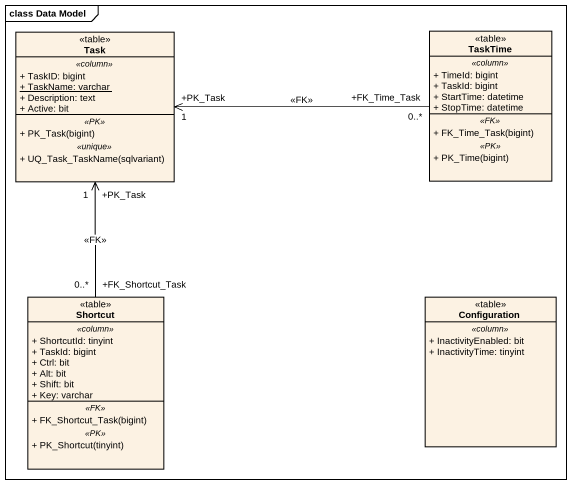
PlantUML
@startuml
mainframe class Data Model
hide circle
hide empty members
skinparam classAttributeIconSize 0
class Task <<table>> {
  .. <<column>> ..
  + TaskID: bigint
  {static} + TaskName: varchar
  + Description: text
  + Active: bit
  .. <<PK>> ..
  + PK_Task(bigint)
  .. <<unique>> ..
  + UQ_Task_TaskName(sqlvariant)
}
class TaskTime <<table>> {
  .. <<column>> ..
  + TimeId: bigint
  + TaskId: bigint
  + StartTime: datetime
  + StopTime: datetime
  .. <<FK>> ..
  + FK_Time_Task(bigint)
  .. <<PK>> ..
  + PK_Time(bigint)
}
class Shortcut <<table>> {
  .. <<column>> ..
  + ShortcutId: tinyint
  + TaskId: bigint
  + Ctrl: bit
  + Alt: bit
  + Shift: bit
  + Key: varchar
  .. <<FK>> ..
  + FK_Shortcut_Task(bigint)
  .. <<PK>> ..
  + PK_Shortcut(tinyint)
}
class Configuration <<table>> {
  .. <<column>> ..
  + InactivityEnabled: bit
  + InactivityTime: tinyint
}
TaskTime "+FK_Time_Task\n0..*" -left-> "+PK_Task\n1" Task : <<FK>>
Shortcut "+FK_Shortcut_Task\n0..*" -up-> "+PK_Task\n1" Task : <<FK>>
@enduml
